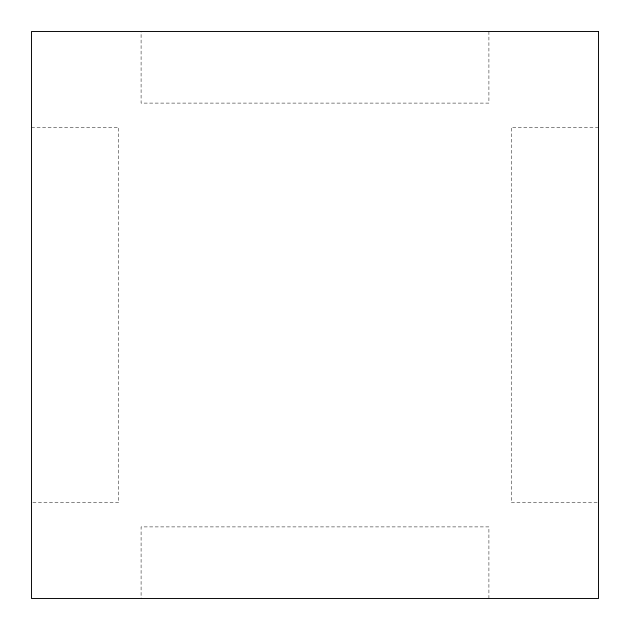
<?xml version="1.0" encoding="UTF-8"?>
<svg xmlns="http://www.w3.org/2000/svg" width="630" height="630" viewBox="0 0 630 630"><rect width="100%" height="100%" fill="white"/><g stroke="black" fill="none" stroke-linecap="round" stroke-linejoin="round"><path stroke-width="0.47" stroke-dasharray="3.15 2.36" d="M31.5 127.236L118.731 127.236L118.731 502.764L31.5 502.764M598.5 127.236L511.269 127.236L511.269 502.764L598.5 502.764M488.911 31.5L488.911 103.099L141.088 103.099L141.088 31.5M488.911 598.5L488.911 526.9L141.088 526.9L141.088 598.5"/><path stroke-width="0.94" d="M598.5 31.5L31.5 31.5L31.5 598.5L598.5 598.5L598.5 31.5"/></g></svg>
